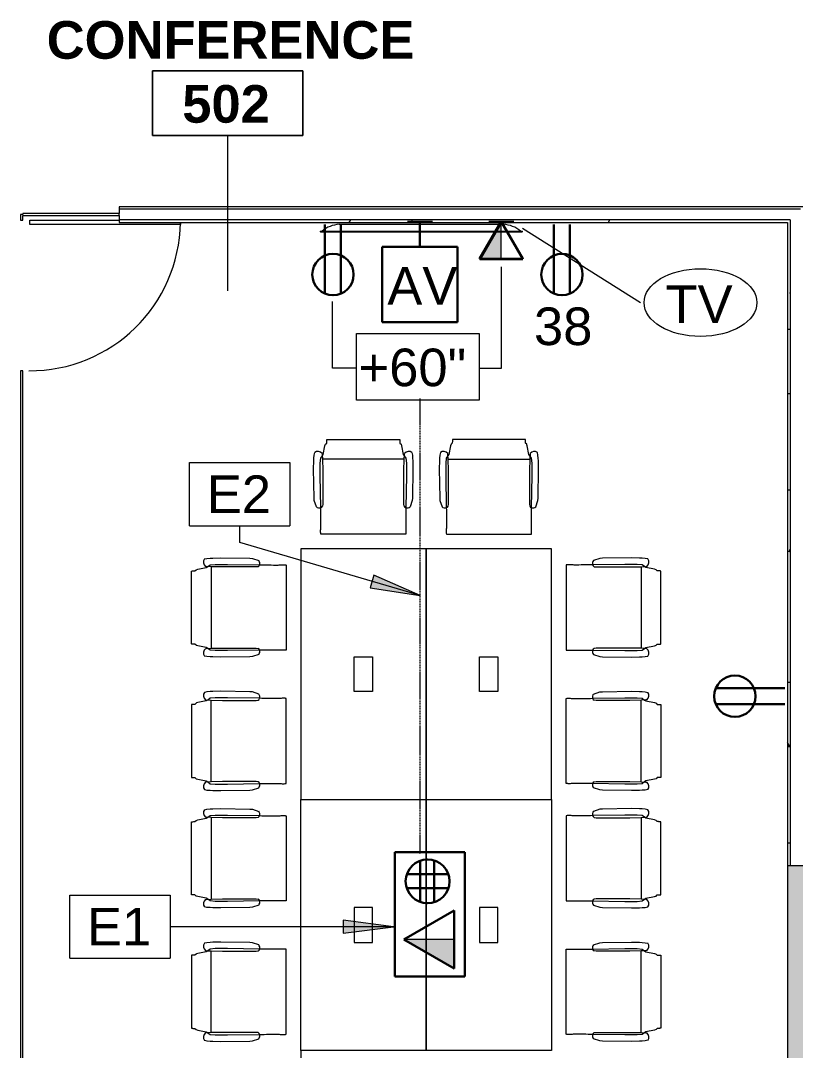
# Model space of a CAD drawing. Header units: inches. Extents: x 0 to 1865, y 0 to 1094.
# Drawn here: x 1452.5 to 1637.9, y 372.7 to 619.2 of the extents above; entities that cross this region are included whole.
import ezdxf

# ---------------------------------------------------------------- set-up
doc = ezdxf.new("R2010")
doc.units = ezdxf.units.IN
doc.header["$MEASUREMENT"] = 0
doc.linetypes.add('Dash 1_16_', pattern=[0.125, 0.0625, -0.0625])
for name, color, linetype, lineweight in [('A-ANNO-KEYN', 231, 'Continuous', 9), ('A-ANNO-NOTE', 131, 'Continuous', 9), ('A-AREA-IDEN', 2, 'Continuous', 9), ('A-DETL', 90, 'Continuous', 9), ('A-DOOR', 31, 'Continuous', 13), ('A-WALL', 113, 'Continuous', 13), ('A-WALL-PATT', 111, 'Continuous', 13), ('G-ANNO-TEXT', 231, 'Continuous', 9), ('I-FURN', 30, 'Continuous', 9), ('I-FURN-PNLS', 30, 'Continuous', 9), ('I-WALL', 2, 'Continuous', 13), ('Q-SPCQ', 91, 'Continuous', 9), ('Q-SPCQ-IDEN', 132, 'Continuous', 9)]:
    doc.layers.add(name, color=color, linetype=linetype, lineweight=lineweight)
doc.styles.add('Arial_1', font='arial.ttf', dxfattribs={"height": 9})
doc.styles.add('Swis721 Lt BT', font='swissl.ttf', dxfattribs={"height": 9})
doc.styles.add('Swis721 Lt BT_B', font='', dxfattribs={"height": 9})
doc.styles.get('Swis721 Lt BT_B').set_extended_font_data('Swis721 Lt BT', bold=True)
pattern_1 = [(0, (0, 0), (30.72, 7.68), [1.267, -21.773, 1.267, -21.773, -122.88]), (0, (0, 0), (30.72, 7.68), [-46.08, 1.267, -44.813, 1.267, -21.773, -53.76]), (0, (0, 0), (30.72, 7.68), [-115.2, 1.267, -14.093, 1.267, -37.133]), (120, (11.52, 3.84), (-22.011075, 22.7643), [1.267, -21.773, 1.267, -21.773, -122.88]), (120, (11.52, 3.84), (-22.011075, 22.7643), [-46.08, 1.267, -44.813, 1.267, -21.773, -53.76]), (120, (11.52, 3.84), (-22.011075, 22.7643), [-115.2, 1.267, -14.093, 1.267, -37.133]), (240, (15.36, 19.2), (-8.708925, -30.4443), [1.267, -21.773, 1.267, -21.773, -122.88]), (240, (15.36, 19.2), (-8.708925, -30.4443), [-46.08, 1.267, -44.813, 1.267, -21.773, -53.76]), (240, (15.36, 19.2), (-8.708925, -30.4443), [-115.2, 1.267, -14.093, 1.267, -37.133])]

# ---------------------------------------------------------------- blocks, each defined once
blk = doc.blocks.new('F - CONF TABLE _6 RECTANGULAR-16 CHAIRS_ - F - CONF TABLE _6 RECTANGULAR-16 CHAIRS_-7020477-Level 05 POWER _ SIGNAL')
at = {"layer": 'I-FURN'}
for p, q in [((-85.14, 54.68), (-85.54, 52.61)), ((-84.99, 55.06), (-85.14, 54.68)), ((-84.74, 55.32), (-84.99, 55.06)), ((-67.25, 56.16), (-84.68, 56.16)), ((-66.94, 55.06), (-67.2, 55.32)), ((-66.87, 54.92), (-66.94, 55.06)), ((-66.79, 54.68), (-66.87, 54.92)), ((-66.39, 52.61), (-66.79, 54.68)), ((-53.61, 52.61), (-53.21, 54.68)), ((-53.21, 54.68), (-53.13, 54.92)), ((-53.13, 54.92), (-53.06, 55.06)), ((-53.06, 55.06), (-52.8, 55.32)), ((-52.75, 56.16), (-35.32, 56.16)), ((-35.26, 55.32), (-35.01, 55.06)), ((-35.01, 55.06), (-34.86, 54.68)), ((-34.86, 54.68), (-34.46, 52.61)), ((-25.14, 54.68), (-25.54, 52.61)), ((-24.99, 55.06), (-25.14, 54.68)), ((-24.74, 55.32), (-24.99, 55.06)), ((-7.25, 56.16), (-24.68, 56.16)), ((-6.94, 55.06), (-7.2, 55.32)), ((-6.87, 54.92), (-6.94, 55.06)), ((-6.79, 54.68), (-6.87, 54.92)), ((-6.39, 52.61), (-6.79, 54.68)), ((6.39, 52.61), (6.79, 54.68)), ((6.79, 54.68), (6.87, 54.92)), ((6.87, 54.92), (6.94, 55.06)), ((6.94, 55.06), (7.2, 55.32)), ((7.25, 56.16), (24.68, 56.16)), ((24.74, 55.32), (24.99, 55.06)), ((24.99, 55.06), (25.14, 54.68)), ((25.14, 54.68), (25.54, 52.61)), ((-87.7, 52.45), (-87.77, 51.68)), ((-87.59, 53.06), (-87.7, 52.45)), ((-85.77, 52.28), (-86.18, 51.68)), ((-85.79, 52.61), (-85.81, 52.84)), ((-85.73, 51.45), (-85.79, 52.61)), ((-85.54, 52.61), (-85.77, 52.28)), ((-66.16, 52.28), (-66.39, 52.61)), ((-66.14, 52.61), (-66.21, 51.45)), ((-65.76, 51.68), (-66.16, 52.28)), ((-66.12, 52.84), (-66.14, 52.61)), ((-64.23, 52.45), (-64.34, 53.06)), ((-64.16, 51.68), (-64.23, 52.45)), ((-55.84, 51.68), (-55.77, 52.45)), ((-55.77, 52.45), (-55.66, 53.06)), ((-54.24, 51.68), (-53.84, 52.28)), ((-53.88, 52.84), (-53.86, 52.61)), ((-53.86, 52.61), (-53.79, 51.45)), ((-53.84, 52.28), (-53.61, 52.61)), ((-34.46, 52.61), (-34.23, 52.28)), ((-34.27, 51.45), (-34.21, 52.61)), ((-34.23, 52.28), (-33.82, 51.68)), ((-34.21, 52.61), (-34.19, 52.84)), ((-32.41, 53.06), (-32.3, 52.45)), ((-32.3, 52.45), (-32.23, 51.68)), ((-27.7, 52.45), (-27.77, 51.68)), ((-27.59, 53.06), (-27.7, 52.45)), ((-25.77, 52.28), (-26.18, 51.68)), ((-25.79, 52.61), (-25.81, 52.84)), ((-25.73, 51.45), (-25.79, 52.61)), ((-25.54, 52.61), (-25.77, 52.28)), ((-6.16, 52.28), (-6.39, 52.61)), ((-6.14, 52.61), (-6.21, 51.45)), ((-5.76, 51.68), (-6.16, 52.28)), ((-6.12, 52.84), (-6.14, 52.61)), ((-4.23, 52.45), (-4.34, 53.06)), ((-4.16, 51.68), (-4.23, 52.45)), ((4.16, 51.68), (4.23, 52.45)), ((4.23, 52.45), (4.34, 53.06)), ((5.76, 51.68), (6.16, 52.28)), ((6.12, 52.84), (6.14, 52.61)), ((6.14, 52.61), (6.21, 51.45)), ((6.16, 52.28), (6.39, 52.61)), ((25.54, 52.61), (25.77, 52.28)), ((25.73, 51.45), (25.79, 52.61)), ((25.77, 52.28), (26.18, 51.68)), ((25.79, 52.61), (25.81, 52.84)), ((27.59, 53.06), (27.7, 52.45)), ((27.7, 52.45), (27.77, 51.68)), ((-87.8, 51.03), (-87.85, 49.17)), ((-87.77, 51.68), (-87.8, 51.03)), ((-86.18, 51.68), (-86.28, 50.52)), ((-86.28, 50.52), (-86.28, 47.52)), ((-85.68, 48.77), (-85.73, 51.45)), ((-85.73, 51.45), (-66.21, 51.45)), ((-66.21, 51.45), (-66.25, 48.77)), ((-65.65, 50.52), (-65.76, 51.68)), ((-65.65, 47.52), (-65.65, 50.52)), ((-64.13, 51.03), (-64.16, 51.68)), ((-64.08, 49.17), (-64.13, 51.03)), ((-55.92, 49.17), (-55.87, 51.03)), ((-55.87, 51.03), (-55.84, 51.68)), ((-54.35, 50.52), (-54.24, 51.68)), ((-54.35, 47.52), (-54.35, 50.52)), ((-53.79, 51.45), (-53.75, 48.77)), ((-34.27, 51.45), (-53.79, 51.45)), ((-34.32, 48.77), (-34.27, 51.45)), ((-33.82, 51.68), (-33.72, 50.52)), ((-33.72, 50.52), (-33.72, 47.52)), ((-32.23, 51.68), (-32.2, 51.03)), ((-32.2, 51.03), (-32.15, 49.17)), ((-27.8, 51.03), (-27.85, 49.17)), ((-27.77, 51.68), (-27.8, 51.03)), ((-26.18, 51.68), (-26.28, 50.52)), ((-26.28, 50.52), (-26.28, 47.52)), ((-25.68, 48.77), (-25.73, 51.45)), ((-25.73, 51.45), (-6.21, 51.45)), ((-6.21, 51.45), (-6.25, 48.77)), ((-5.65, 50.52), (-5.76, 51.68)), ((-5.65, 47.52), (-5.65, 50.52)), ((-4.13, 51.03), (-4.16, 51.68)), ((-4.08, 49.17), (-4.13, 51.03)), ((4.08, 49.17), (4.13, 51.03)), ((4.13, 51.03), (4.16, 51.68)), ((5.65, 50.52), (5.76, 51.68)), ((5.65, 47.52), (5.65, 50.52)), ((6.21, 51.45), (6.25, 48.77)), ((25.73, 51.45), (6.21, 51.45)), ((25.68, 48.77), (25.73, 51.45)), ((26.18, 51.68), (26.28, 50.52)), ((26.28, 50.52), (26.28, 47.52)), ((27.77, 51.68), (27.8, 51.03)), ((27.8, 51.03), (27.85, 49.17)), ((-87.85, 49.17), (-87.75, 42.17)), ((-86.28, 47.52), (-86.17, 39.85)), ((-85.68, 40.68), (-85.68, 48.77)), ((-66.25, 48.77), (-66.25, 40.68)), ((-65.76, 39.85), (-65.65, 47.52)), ((-64.18, 42.17), (-64.08, 49.17)), ((-55.82, 42.17), (-55.92, 49.17)), ((-54.24, 39.85), (-54.35, 47.52)), ((-53.75, 48.77), (-53.75, 40.68)), ((-34.32, 40.68), (-34.32, 48.77)), ((-33.72, 47.52), (-33.83, 39.85)), ((-32.15, 49.17), (-32.25, 42.17)), ((-27.85, 49.17), (-27.75, 42.17)), ((-26.28, 47.52), (-26.17, 39.85)), ((-25.68, 40.68), (-25.68, 48.77)), ((-6.25, 48.77), (-6.25, 40.68)), ((-5.76, 39.85), (-5.65, 47.52)), ((-4.18, 42.17), (-4.08, 49.17)), ((4.18, 42.17), (4.08, 49.17)), ((5.76, 39.85), (5.65, 47.52)), ((6.25, 48.77), (6.25, 40.68)), ((25.68, 40.68), (25.68, 48.77)), ((26.28, 47.52), (26.17, 39.85)), ((27.85, 49.17), (27.75, 42.17)), ((-87.75, 42.17), (-87.69, 41.58)), ((-64.24, 41.58), (-64.18, 42.17)), ((-55.76, 41.58), (-55.82, 42.17)), ((-32.25, 42.17), (-32.31, 41.58)), ((-27.75, 42.17), (-27.69, 41.58)), ((-4.24, 41.58), (-4.18, 42.17)), ((4.24, 41.58), (4.18, 42.17)), ((27.75, 42.17), (27.69, 41.58)), ((-87.69, 41.58), (-87.2, 40.08)), ((-85.74, 40.18), (-85.68, 40.68)), ((-66.25, 40.68), (-66.19, 40.18)), ((-64.73, 40.08), (-64.24, 41.58)), ((-55.27, 40.08), (-55.76, 41.58)), ((-53.75, 40.68), (-53.81, 40.18)), ((-34.26, 40.18), (-34.32, 40.68)), ((-32.31, 41.58), (-32.8, 40.08)), ((-27.69, 41.58), (-27.2, 40.08)), ((-25.74, 40.18), (-25.68, 40.68)), ((-6.25, 40.68), (-6.19, 40.18)), ((-4.73, 40.08), (-4.24, 41.58)), ((4.73, 40.08), (4.24, 41.58)), ((6.25, 40.68), (6.19, 40.18)), ((25.74, 40.18), (25.68, 40.68)), ((27.69, 41.58), (27.2, 40.08)), ((-86.14, 33.53), (-65.8, 33.53)), ((-33.86, 33.53), (-54.2, 33.53)), ((-26.14, 33.53), (-5.8, 33.53)), ((26.14, 33.53), (5.8, 33.53)), ((-112.45, 26.77), (-113.06, 26.66)), ((-112.84, 24.88), (-112.61, 24.86)), ((-112.61, 24.86), (-111.45, 24.79)), ((-112.28, 24.84), (-112.61, 24.61)), ((-111.68, 26.84), (-112.45, 26.77)), ((-111.68, 25.24), (-112.28, 24.84)), ((-111.03, 26.87), (-111.68, 26.84)), ((-110.52, 25.35), (-111.68, 25.24)), ((-111.45, 24.79), (-108.77, 24.75)), ((-111.45, 5.27), (-111.45, 24.79)), ((-109.17, 26.92), (-111.03, 26.87)), ((-107.52, 25.35), (-110.52, 25.35)), ((-102.17, 26.82), (-109.17, 26.92)), ((-108.77, 24.75), (-100.68, 24.75)), ((-99.85, 25.24), (-107.52, 25.35)), ((-101.58, 26.76), (-102.17, 26.82)), ((-100.08, 26.27), (-101.58, 26.76)), ((-100.68, 24.75), (-100.18, 24.81)), ((-93.53, 4.86), (-93.53, 25.2)), ((-116.16, 23.75), (-116.16, 6.32)), ((-115.06, 24.06), (-115.32, 23.8)), ((-114.92, 24.13), (-115.06, 24.06)), ((-114.68, 24.21), (-114.92, 24.13)), ((-112.61, 24.61), (-114.68, 24.21)), ((-115.32, 6.26), (-115.06, 6.01)), ((-115.06, 6.01), (-114.68, 5.86)), ((-114.68, 5.86), (-112.61, 5.46)), ((-112.61, 5.21), (-112.84, 5.19)), ((-112.61, 5.46), (-112.28, 5.23)), ((-111.45, 5.27), (-112.61, 5.21)), ((-112.28, 5.23), (-111.68, 4.82)), ((-108.77, 5.32), (-111.45, 5.27)), ((-100.68, 5.32), (-108.77, 5.32)), ((-100.18, 5.26), (-100.68, 5.32)), ((-113.06, 3.41), (-112.45, 3.3)), ((-112.45, 3.3), (-111.68, 3.23)), ((-111.68, 4.82), (-110.52, 4.72)), ((-111.68, 3.23), (-111.03, 3.2)), ((-111.03, 3.2), (-109.17, 3.15)), ((-110.52, 4.72), (-107.52, 4.72)), ((-109.17, 3.15), (-102.17, 3.25)), ((-107.52, 4.72), (-99.85, 4.83)), ((-102.17, 3.25), (-101.58, 3.31)), ((-101.58, 3.31), (-100.08, 3.8)), ((-113.06, -3.41), (-112.45, -3.3)), ((-112.45, -3.3), (-111.68, -3.23)), ((-112.28, -5.23), (-111.68, -4.82)), ((-111.68, -3.23), (-111.03, -3.2)), ((-111.68, -4.82), (-110.52, -4.72)), ((-111.03, -3.2), (-109.17, -3.15)), ((-110.52, -4.72), (-107.52, -4.72)), ((-109.17, -3.15), (-102.17, -3.25)), ((-107.52, -4.72), (-99.85, -4.83)), ((-102.17, -3.25), (-101.58, -3.31)), ((-101.58, -3.31), (-100.08, -3.8)), ((-93.53, -4.86), (-93.53, -25.2)), ((-116.16, -23.75), (-116.16, -6.32)), ((-115.32, -6.26), (-115.06, -6.01)), ((-115.06, -6.01), (-114.68, -5.86)), ((-114.68, -5.86), (-112.61, -5.46)), ((-112.61, -5.21), (-112.84, -5.19)), ((-111.45, -5.27), (-112.61, -5.21)), ((-112.61, -5.46), (-112.28, -5.23)), ((-108.77, -5.32), (-111.45, -5.27)), ((-111.45, -5.27), (-111.45, -24.79)), ((-100.68, -5.32), (-108.77, -5.32)), ((-100.18, -5.26), (-100.68, -5.32)), ((-115.06, -24.06), (-115.32, -23.8)), ((-114.92, -24.13), (-115.06, -24.06)), ((-114.68, -24.21), (-114.92, -24.13)), ((-112.61, -24.61), (-114.68, -24.21)), ((-112.28, -24.84), (-112.61, -24.61)), ((-112.45, -26.77), (-113.06, -26.66)), ((-112.84, -24.88), (-112.61, -24.86)), ((-112.61, -24.86), (-111.45, -24.79)), ((-111.68, -26.84), (-112.45, -26.77)), ((-111.68, -25.24), (-112.28, -24.84)), ((-110.52, -25.35), (-111.68, -25.24)), ((-111.03, -26.87), (-111.68, -26.84)), ((-111.45, -24.79), (-108.77, -24.75)), ((-109.17, -26.92), (-111.03, -26.87)), ((-107.52, -25.35), (-110.52, -25.35)), ((-102.17, -26.82), (-109.17, -26.92)), ((-108.77, -24.75), (-100.68, -24.75)), ((-99.85, -25.24), (-107.52, -25.35)), ((-101.58, -26.76), (-102.17, -26.82)), ((-100.08, -26.27), (-101.58, -26.76)), ((-100.68, -24.75), (-100.18, -24.81)), ((-86.14, -33.53), (-65.8, -33.53)), ((-33.86, -33.53), (-54.2, -33.53)), ((-26.14, -33.53), (-5.8, -33.53)), ((26.14, -33.53), (5.8, -33.53)), ((-87.75, -42.17), (-87.69, -41.58)), ((-87.69, -41.58), (-87.2, -40.08)), ((-86.28, -47.52), (-86.17, -39.85)), ((-85.74, -40.18), (-85.68, -40.68)), ((-85.68, -40.68), (-85.68, -48.77)), ((-66.25, -40.68), (-66.19, -40.18)), ((-66.25, -48.77), (-66.25, -40.68)), ((-65.76, -39.85), (-65.65, -47.52)), ((-64.73, -40.08), (-64.24, -41.58)), ((-64.24, -41.58), (-64.18, -42.17)), ((-55.76, -41.58), (-55.82, -42.17)), ((-55.27, -40.08), (-55.76, -41.58)), ((-54.24, -39.85), (-54.35, -47.52)), ((-53.75, -40.68), (-53.81, -40.18)), ((-53.75, -48.77), (-53.75, -40.68)), ((-34.26, -40.18), (-34.32, -40.68)), ((-34.32, -40.68), (-34.32, -48.77)), ((-33.72, -47.52), (-33.83, -39.85)), ((-32.31, -41.58), (-32.8, -40.08)), ((-32.25, -42.17), (-32.31, -41.58)), ((-27.75, -42.17), (-27.69, -41.58)), ((-27.69, -41.58), (-27.2, -40.08)), ((-26.28, -47.52), (-26.17, -39.85)), ((-25.74, -40.18), (-25.68, -40.68)), ((-25.68, -40.68), (-25.68, -48.77)), ((-6.25, -40.68), (-6.19, -40.18)), ((-6.25, -48.77), (-6.25, -40.68)), ((-5.76, -39.85), (-5.65, -47.52)), ((-4.73, -40.08), (-4.24, -41.58)), ((-4.24, -41.58), (-4.18, -42.17)), ((4.24, -41.58), (4.18, -42.17)), ((4.73, -40.08), (4.24, -41.58)), ((5.76, -39.85), (5.65, -47.52)), ((6.25, -40.68), (6.19, -40.18)), ((6.25, -48.77), (6.25, -40.68)), ((25.74, -40.18), (25.68, -40.68)), ((25.68, -40.68), (25.68, -48.77)), ((26.28, -47.52), (26.17, -39.85)), ((27.69, -41.58), (27.2, -40.08)), ((27.75, -42.17), (27.69, -41.58)), ((-87.85, -49.17), (-87.75, -42.17)), ((-64.18, -42.17), (-64.08, -49.17)), ((-55.82, -42.17), (-55.92, -49.17)), ((-32.15, -49.17), (-32.25, -42.17)), ((-27.85, -49.17), (-27.75, -42.17)), ((-4.18, -42.17), (-4.08, -49.17)), ((4.18, -42.17), (4.08, -49.17)), ((27.85, -49.17), (27.75, -42.17)), ((-87.8, -51.03), (-87.85, -49.17)), ((-86.28, -50.52), (-86.28, -47.52)), ((-85.68, -48.77), (-85.73, -51.45)), ((-66.21, -51.45), (-66.25, -48.77)), ((-65.65, -47.52), (-65.65, -50.52)), ((-64.08, -49.17), (-64.13, -51.03)), ((-55.92, -49.17), (-55.87, -51.03)), ((-54.35, -47.52), (-54.35, -50.52)), ((-53.79, -51.45), (-53.75, -48.77)), ((-34.32, -48.77), (-34.27, -51.45)), ((-33.72, -50.52), (-33.72, -47.52)), ((-32.2, -51.03), (-32.15, -49.17)), ((-27.8, -51.03), (-27.85, -49.17)), ((-26.28, -50.52), (-26.28, -47.52)), ((-25.68, -48.77), (-25.73, -51.45)), ((-6.21, -51.45), (-6.25, -48.77)), ((-5.65, -47.52), (-5.65, -50.52)), ((-4.08, -49.17), (-4.13, -51.03)), ((4.08, -49.17), (4.13, -51.03)), ((5.65, -47.52), (5.65, -50.52)), ((6.21, -51.45), (6.25, -48.77)), ((25.68, -48.77), (25.73, -51.45)), ((26.28, -50.52), (26.28, -47.52)), ((27.8, -51.03), (27.85, -49.17)), ((-87.77, -51.68), (-87.8, -51.03)), ((-87.7, -52.45), (-87.77, -51.68)), ((-86.18, -51.68), (-86.28, -50.52)), ((-85.77, -52.28), (-86.18, -51.68)), ((-85.73, -51.45), (-85.79, -52.61)), ((-85.73, -51.45), (-66.21, -51.45)), ((-66.14, -52.61), (-66.21, -51.45)), ((-65.76, -51.68), (-66.16, -52.28)), ((-65.65, -50.52), (-65.76, -51.68)), ((-64.16, -51.68), (-64.23, -52.45)), ((-64.13, -51.03), (-64.16, -51.68)), ((-55.87, -51.03), (-55.84, -51.68)), ((-55.84, -51.68), (-55.77, -52.45)), ((-54.35, -50.52), (-54.24, -51.68)), ((-54.24, -51.68), (-53.84, -52.28)), ((-53.86, -52.61), (-53.79, -51.45)), ((-34.27, -51.45), (-53.79, -51.45)), ((-34.27, -51.45), (-34.21, -52.61)), ((-34.23, -52.28), (-33.82, -51.68)), ((-33.82, -51.68), (-33.72, -50.52)), ((-32.3, -52.45), (-32.23, -51.68)), ((-32.23, -51.68), (-32.2, -51.03)), ((-27.77, -51.68), (-27.8, -51.03)), ((-27.7, -52.45), (-27.77, -51.68)), ((-26.18, -51.68), (-26.28, -50.52)), ((-25.77, -52.28), (-26.18, -51.68)), ((-25.73, -51.45), (-25.79, -52.61)), ((-25.73, -51.45), (-6.21, -51.45)), ((-6.14, -52.61), (-6.21, -51.45)), ((-5.76, -51.68), (-6.16, -52.28)), ((-5.65, -50.52), (-5.76, -51.68)), ((-4.16, -51.68), (-4.23, -52.45)), ((-4.13, -51.03), (-4.16, -51.68)), ((4.13, -51.03), (4.16, -51.68)), ((4.16, -51.68), (4.23, -52.45)), ((5.65, -50.52), (5.76, -51.68)), ((5.76, -51.68), (6.16, -52.28)), ((6.14, -52.61), (6.21, -51.45)), ((25.73, -51.45), (6.21, -51.45)), ((25.73, -51.45), (25.79, -52.61)), ((25.77, -52.28), (26.18, -51.68)), ((26.18, -51.68), (26.28, -50.52)), ((27.7, -52.45), (27.77, -51.68)), ((27.77, -51.68), (27.8, -51.03)), ((-87.59, -53.06), (-87.7, -52.45)), ((-85.79, -52.61), (-85.81, -52.84)), ((-85.54, -52.61), (-85.77, -52.28)), ((-85.14, -54.68), (-85.54, -52.61)), ((-66.39, -52.61), (-66.79, -54.68)), ((-66.16, -52.28), (-66.39, -52.61)), ((-66.12, -52.84), (-66.14, -52.61)), ((-64.23, -52.45), (-64.34, -53.06)), ((-55.77, -52.45), (-55.66, -53.06)), ((-53.88, -52.84), (-53.86, -52.61)), ((-53.84, -52.28), (-53.61, -52.61)), ((-53.61, -52.61), (-53.21, -54.68)), ((-34.86, -54.68), (-34.46, -52.61)), ((-34.46, -52.61), (-34.23, -52.28)), ((-34.21, -52.61), (-34.19, -52.84)), ((-32.41, -53.06), (-32.3, -52.45)), ((-27.59, -53.06), (-27.7, -52.45)), ((-25.79, -52.61), (-25.81, -52.84)), ((-25.54, -52.61), (-25.77, -52.28)), ((-25.14, -54.68), (-25.54, -52.61)), ((-6.39, -52.61), (-6.79, -54.68)), ((-6.16, -52.28), (-6.39, -52.61)), ((-6.12, -52.84), (-6.14, -52.61)), ((-4.23, -52.45), (-4.34, -53.06)), ((4.23, -52.45), (4.34, -53.06)), ((6.12, -52.84), (6.14, -52.61)), ((6.16, -52.28), (6.39, -52.61)), ((6.39, -52.61), (6.79, -54.68)), ((25.14, -54.68), (25.54, -52.61)), ((25.54, -52.61), (25.77, -52.28)), ((25.79, -52.61), (25.81, -52.84)), ((27.59, -53.06), (27.7, -52.45)), ((-84.99, -55.06), (-85.14, -54.68)), ((-84.74, -55.32), (-84.99, -55.06)), ((-67.25, -56.16), (-84.68, -56.16)), ((-66.94, -55.06), (-67.2, -55.32)), ((-66.87, -54.92), (-66.94, -55.06)), ((-66.79, -54.68), (-66.87, -54.92)), ((-53.21, -54.68), (-53.13, -54.92)), ((-53.13, -54.92), (-53.06, -55.06)), ((-53.06, -55.06), (-52.8, -55.32)), ((-52.75, -56.16), (-35.32, -56.16)), ((-35.26, -55.32), (-35.01, -55.06)), ((-35.01, -55.06), (-34.86, -54.68)), ((-24.99, -55.06), (-25.14, -54.68)), ((-24.74, -55.32), (-24.99, -55.06)), ((-7.25, -56.16), (-24.68, -56.16)), ((-6.94, -55.06), (-7.2, -55.32)), ((-6.87, -54.92), (-6.94, -55.06)), ((-6.79, -54.68), (-6.87, -54.92)), ((6.79, -54.68), (6.87, -54.92)), ((6.87, -54.92), (6.94, -55.06)), ((6.94, -55.06), (7.2, -55.32)), ((7.25, -56.16), (24.68, -56.16)), ((24.74, -55.32), (24.99, -55.06)), ((24.99, -55.06), (25.14, -54.68))]:
    blk.add_line(p, q, dxfattribs=at)
for centre, radius, start, end in [((-86.82, 51.99), 1.32, 40.065, 125.935), ((-65.11, 51.99), 1.32, 54.065, 139.935), ((-54.89, 51.99), 1.32, 40.065, 125.935), ((-33.18, 51.99), 1.32, 54.065, 139.935), ((-26.82, 51.99), 1.32, 40.065, 125.935), ((-5.11, 51.99), 1.32, 54.065, 139.935), ((5.11, 51.99), 1.32, 40.065, 125.935), ((26.82, 51.99), 1.32, 54.065, 139.935), ((-86.48, 40.93), 1.12, 229.743, 286.0891), ((-86.4, 40.6), 0.781, 286.8466, 327.6782), ((-65.53, 40.6), 0.781, 212.3218, 253.1534), ((-65.45, 40.93), 1.12, 253.9109, 310.257), ((-54.55, 40.93), 1.12, 229.743, 286.0891), ((-54.47, 40.6), 0.781, 286.8466, 327.6782), ((-33.6, 40.6), 0.781, 212.3218, 253.1534), ((-33.52, 40.93), 1.12, 253.9109, 310.257), ((-26.48, 40.93), 1.12, 229.743, 286.0891), ((-26.4, 40.6), 0.781, 286.8466, 327.6782), ((-5.53, 40.6), 0.781, 212.3218, 253.1534), ((-5.45, 40.93), 1.12, 253.9109, 310.257), ((5.45, 40.93), 1.12, 229.743, 286.0891), ((5.53, 40.6), 0.781, 286.8466, 327.6782), ((26.4, 40.6), 0.781, 212.3218, 253.1534), ((26.48, 40.93), 1.12, 253.9109, 310.257), ((-111.99, 25.89), 1.32, 144.065, 229.935), ((-100.6, 25.47), 0.781, 302.3218, 343.1534), ((-100.93, 25.55), 1.12, 343.9109, 40.257), ((-111.99, 4.18), 1.32, 130.065, 215.935), ((-100.6, 4.6), 0.781, 16.8466, 57.6782), ((-100.93, 4.52), 1.12, 319.743, 16.0891), ((-111.99, -4.18), 1.32, 144.065, 229.935), ((-100.6, -4.6), 0.781, 302.3218, 343.1534), ((-100.93, -4.52), 1.12, 343.9109, 40.257), ((-111.99, -25.89), 1.32, 130.065, 215.935), ((-100.6, -25.47), 0.781, 16.8466, 57.6782), ((-100.93, -25.55), 1.12, 319.743, 16.0891), ((-86.48, -40.93), 1.12, 73.9109, 130.257), ((-86.4, -40.6), 0.781, 32.3218, 73.1534), ((-65.53, -40.6), 0.781, 106.8466, 147.6782), ((-65.45, -40.93), 1.12, 49.743, 106.0891), ((-54.55, -40.93), 1.12, 73.9109, 130.257), ((-54.47, -40.6), 0.781, 32.3218, 73.1534), ((-33.6, -40.6), 0.781, 106.8466, 147.6782), ((-33.52, -40.93), 1.12, 49.743, 106.0891), ((-26.48, -40.93), 1.12, 73.9109, 130.257), ((-26.4, -40.6), 0.781, 32.3218, 73.1534), ((-5.53, -40.6), 0.781, 106.8466, 147.6782), ((-5.45, -40.93), 1.12, 49.743, 106.0891), ((5.45, -40.93), 1.12, 73.9109, 130.257), ((5.53, -40.6), 0.781, 32.3218, 73.1534), ((26.4, -40.6), 0.781, 106.8466, 147.6782), ((26.48, -40.93), 1.12, 49.743, 106.0891), ((-86.82, -51.99), 1.32, 234.065, 319.935), ((-65.11, -51.99), 1.32, 220.065, 305.935), ((-54.89, -51.99), 1.32, 234.065, 319.935), ((-33.18, -51.99), 1.32, 220.065, 305.935), ((-26.82, -51.99), 1.32, 234.065, 319.935), ((-5.11, -51.99), 1.32, 220.065, 305.935), ((5.11, -51.99), 1.32, 234.065, 319.935), ((26.82, -51.99), 1.32, 220.065, 305.935)]:
    blk.add_arc(centre, radius, start, end, dxfattribs=at)
for points, knots in [([(-84.68, 56.16), (-84.68, 56.16), (-84.69, 56.14), (-84.7, 56.09), (-84.71, 56.03), (-84.71, 55.94), (-84.72, 55.84), (-84.73, 55.69), (-84.73, 55.51), (-84.74, 55.37), (-84.74, 55.32)], [0, 0, 0, 0, 0.111111, 0.222222, 0.333333, 0.444444, 0.555556, 0.666667, 0.888889, 1, 1, 1, 1]), ([(-67.2, 55.32), (-67.2, 55.51), (-67.21, 55.78), (-67.22, 56), (-67.23, 56.09), (-67.24, 56.14), (-67.25, 56.16), (-67.25, 56.16)], [0, 0, 0, 0, 0.444444, 0.666667, 0.777778, 0.888889, 1, 1, 1, 1]), ([(-52.8, 55.32), (-52.8, 55.37), (-52.8, 55.51), (-52.8, 55.69), (-52.79, 55.84), (-52.78, 55.94), (-52.78, 56.03), (-52.77, 56.09), (-52.76, 56.14), (-52.75, 56.16), (-52.75, 56.16)], [-1, -1, -1, -1, -0.888889, -0.666667, -0.555556, -0.444444, -0.333333, -0.222222, -0.111111, 0, 0, 0, 0]), ([(-35.32, 56.16), (-35.32, 56.16), (-35.31, 56.14), (-35.3, 56.09), (-35.29, 56), (-35.27, 55.78), (-35.27, 55.51), (-35.26, 55.32)], [-1, -1, -1, -1, -0.888889, -0.777778, -0.666667, -0.444444, 0, 0, 0, 0]), ([(-24.68, 56.16), (-24.68, 56.16), (-24.69, 56.14), (-24.7, 56.09), (-24.71, 56.03), (-24.71, 55.94), (-24.72, 55.84), (-24.73, 55.69), (-24.73, 55.51), (-24.74, 55.37), (-24.74, 55.32)], [0, 0, 0, 0, 0.111111, 0.222222, 0.333333, 0.444444, 0.555556, 0.666667, 0.888889, 1, 1, 1, 1]), ([(-7.2, 55.32), (-7.2, 55.51), (-7.21, 55.78), (-7.22, 56), (-7.23, 56.09), (-7.24, 56.14), (-7.25, 56.16), (-7.25, 56.16)], [0, 0, 0, 0, 0.444444, 0.666667, 0.777778, 0.888889, 1, 1, 1, 1]), ([(7.2, 55.32), (7.2, 55.37), (7.2, 55.51), (7.2, 55.69), (7.21, 55.84), (7.22, 55.94), (7.22, 56.03), (7.23, 56.09), (7.24, 56.14), (7.25, 56.16), (7.25, 56.16)], [-1, -1, -1, -1, -0.888889, -0.666667, -0.555556, -0.444444, -0.333333, -0.222222, -0.111111, 0, 0, 0, 0]), ([(24.68, 56.16), (24.68, 56.16), (24.69, 56.14), (24.7, 56.09), (24.71, 56), (24.73, 55.78), (24.73, 55.51), (24.74, 55.32)], [-1, -1, -1, -1, -0.888889, -0.777778, -0.666667, -0.444444, 0, 0, 0, 0]), ([(-86.18, 34.47), (-86.18, 34.39), (-86.18, 34.23), (-86.18, 33.9), (-86.16, 33.6), (-86.14, 33.53), (-86.14, 33.53)], [0, 0, 0, 0, 0.181818, 0.363636, 0.727273, 1, 1, 1, 1]), ([(-65.8, 33.53), (-65.79, 33.53), (-65.79, 33.53), (-65.78, 33.56), (-65.77, 33.62), (-65.77, 33.69), (-65.76, 33.77), (-65.75, 33.91), (-65.75, 34.14), (-65.75, 34.35), (-65.75, 34.47)], [0, 0, 0, 0, 0.090909, 0.181818, 0.272727, 0.363636, 0.454545, 0.545455, 0.727273, 1, 1, 1, 1]), ([(-54.2, 33.53), (-54.21, 33.53), (-54.23, 33.6), (-54.25, 33.9), (-54.25, 34.23), (-54.25, 34.39), (-54.25, 34.47)], [-1, -1, -1, -1, -0.727273, -0.363636, -0.181818, 0, 0, 0, 0]), ([(-33.82, 34.47), (-33.82, 34.35), (-33.82, 34.14), (-33.82, 33.91), (-33.83, 33.77), (-33.83, 33.69), (-33.84, 33.62), (-33.85, 33.56), (-33.86, 33.53), (-33.86, 33.53), (-33.86, 33.53)], [-1, -1, -1, -1, -0.727273, -0.545455, -0.454545, -0.363636, -0.272727, -0.181818, -0.090909, 0, 0, 0, 0]), ([(-26.18, 34.47), (-26.18, 34.39), (-26.18, 34.23), (-26.18, 33.9), (-26.16, 33.6), (-26.14, 33.53), (-26.14, 33.53)], [0, 0, 0, 0, 0.181818, 0.363636, 0.727273, 1, 1, 1, 1]), ([(-5.8, 33.53), (-5.79, 33.53), (-5.79, 33.53), (-5.78, 33.56), (-5.77, 33.62), (-5.77, 33.69), (-5.76, 33.77), (-5.75, 33.91), (-5.75, 34.14), (-5.75, 34.35), (-5.75, 34.47)], [0, 0, 0, 0, 0.090909, 0.181818, 0.272727, 0.363636, 0.454545, 0.545455, 0.727273, 1, 1, 1, 1]), ([(5.8, 33.53), (5.79, 33.53), (5.77, 33.6), (5.75, 33.9), (5.75, 34.23), (5.75, 34.39), (5.75, 34.47)], [-1, -1, -1, -1, -0.727273, -0.363636, -0.181818, 0, 0, 0, 0]), ([(26.18, 34.47), (26.18, 34.35), (26.18, 34.14), (26.18, 33.91), (26.17, 33.77), (26.17, 33.69), (26.16, 33.62), (26.15, 33.56), (26.14, 33.53), (26.14, 33.53), (26.14, 33.53)], [-1, -1, -1, -1, -0.727273, -0.545455, -0.454545, -0.363636, -0.272727, -0.181818, -0.090909, 0, 0, 0, 0]), ([(-93.53, 25.2), (-93.53, 25.21), (-93.53, 25.21), (-93.56, 25.22), (-93.62, 25.23), (-93.69, 25.23), (-93.77, 25.24), (-93.91, 25.25), (-94.14, 25.25), (-94.35, 25.25), (-94.47, 25.25)], [0, 0, 0, 0, 0.090909, 0.181818, 0.272727, 0.363636, 0.454545, 0.545455, 0.727273, 1, 1, 1, 1]), ([(-115.32, 23.8), (-115.51, 23.8), (-115.78, 23.79), (-116, 23.78), (-116.09, 23.77), (-116.14, 23.76), (-116.16, 23.75), (-116.16, 23.75)], [0, 0, 0, 0, 0.444444, 0.666667, 0.777778, 0.888889, 1, 1, 1, 1]), ([(-116.16, 6.32), (-116.16, 6.32), (-116.14, 6.31), (-116.09, 6.3), (-116.03, 6.29), (-115.94, 6.29), (-115.84, 6.28), (-115.69, 6.27), (-115.51, 6.27), (-115.37, 6.26), (-115.32, 6.26)], [0, 0, 0, 0, 0.111111, 0.222222, 0.333333, 0.444444, 0.555556, 0.666667, 0.888889, 1, 1, 1, 1]), ([(-94.47, 4.82), (-94.39, 4.82), (-94.23, 4.82), (-93.9, 4.82), (-93.6, 4.84), (-93.53, 4.86), (-93.53, 4.86)], [0, 0, 0, 0, 0.181818, 0.363636, 0.727273, 1, 1, 1, 1]), ([(-94.47, -4.82), (-94.35, -4.82), (-94.14, -4.82), (-93.91, -4.82), (-93.77, -4.83), (-93.69, -4.83), (-93.62, -4.84), (-93.56, -4.85), (-93.53, -4.86), (-93.53, -4.86), (-93.53, -4.86)], [-1, -1, -1, -1, -0.727273, -0.545455, -0.454545, -0.363636, -0.272727, -0.181818, -0.090909, 0, 0, 0, 0]), ([(-116.16, -6.32), (-116.16, -6.32), (-116.14, -6.31), (-116.09, -6.3), (-116, -6.29), (-115.78, -6.27), (-115.51, -6.27), (-115.32, -6.26)], [-1, -1, -1, -1, -0.888889, -0.777778, -0.666667, -0.444444, 0, 0, 0, 0]), ([(-115.32, -23.8), (-115.37, -23.8), (-115.51, -23.8), (-115.69, -23.8), (-115.84, -23.79), (-115.94, -23.78), (-116.03, -23.78), (-116.09, -23.77), (-116.14, -23.76), (-116.16, -23.75), (-116.16, -23.75)], [-1, -1, -1, -1, -0.888889, -0.666667, -0.555556, -0.444444, -0.333333, -0.222222, -0.111111, 0, 0, 0, 0]), ([(-93.53, -25.2), (-93.53, -25.21), (-93.6, -25.23), (-93.9, -25.25), (-94.23, -25.25), (-94.39, -25.25), (-94.47, -25.25)], [-1, -1, -1, -1, -0.727273, -0.363636, -0.181818, 0, 0, 0, 0]), ([(-86.18, -34.47), (-86.18, -34.35), (-86.18, -34.14), (-86.18, -33.91), (-86.17, -33.77), (-86.17, -33.69), (-86.16, -33.62), (-86.15, -33.56), (-86.14, -33.53), (-86.14, -33.53), (-86.14, -33.53)], [-1, -1, -1, -1, -0.727273, -0.545455, -0.454545, -0.363636, -0.272727, -0.181818, -0.090909, 0, 0, 0, 0]), ([(-65.8, -33.53), (-65.79, -33.53), (-65.77, -33.6), (-65.75, -33.9), (-65.75, -34.23), (-65.75, -34.39), (-65.75, -34.47)], [-1, -1, -1, -1, -0.727273, -0.363636, -0.181818, 0, 0, 0, 0]), ([(-54.2, -33.53), (-54.21, -33.53), (-54.21, -33.53), (-54.22, -33.56), (-54.23, -33.62), (-54.23, -33.69), (-54.24, -33.77), (-54.25, -33.91), (-54.25, -34.14), (-54.25, -34.35), (-54.25, -34.47)], [0, 0, 0, 0, 0.090909, 0.181818, 0.272727, 0.363636, 0.454545, 0.545455, 0.727273, 1, 1, 1, 1]), ([(-33.82, -34.47), (-33.82, -34.39), (-33.82, -34.23), (-33.82, -33.9), (-33.84, -33.6), (-33.86, -33.53), (-33.86, -33.53)], [0, 0, 0, 0, 0.181818, 0.363636, 0.727273, 1, 1, 1, 1]), ([(-26.18, -34.47), (-26.18, -34.35), (-26.18, -34.14), (-26.18, -33.91), (-26.17, -33.77), (-26.17, -33.69), (-26.16, -33.62), (-26.15, -33.56), (-26.14, -33.53), (-26.14, -33.53), (-26.14, -33.53)], [-1, -1, -1, -1, -0.727273, -0.545455, -0.454545, -0.363636, -0.272727, -0.181818, -0.090909, 0, 0, 0, 0]), ([(-5.8, -33.53), (-5.79, -33.53), (-5.77, -33.6), (-5.75, -33.9), (-5.75, -34.23), (-5.75, -34.39), (-5.75, -34.47)], [-1, -1, -1, -1, -0.727273, -0.363636, -0.181818, 0, 0, 0, 0]), ([(5.8, -33.53), (5.79, -33.53), (5.79, -33.53), (5.78, -33.56), (5.77, -33.62), (5.77, -33.69), (5.76, -33.77), (5.75, -33.91), (5.75, -34.14), (5.75, -34.35), (5.75, -34.47)], [0, 0, 0, 0, 0.090909, 0.181818, 0.272727, 0.363636, 0.454545, 0.545455, 0.727273, 1, 1, 1, 1]), ([(26.18, -34.47), (26.18, -34.39), (26.18, -34.23), (26.18, -33.9), (26.16, -33.6), (26.14, -33.53), (26.14, -33.53)], [0, 0, 0, 0, 0.181818, 0.363636, 0.727273, 1, 1, 1, 1]), ([(-84.68, -56.16), (-84.68, -56.16), (-84.69, -56.14), (-84.7, -56.09), (-84.71, -56), (-84.73, -55.78), (-84.73, -55.51), (-84.74, -55.32)], [-1, -1, -1, -1, -0.888889, -0.777778, -0.666667, -0.444444, 0, 0, 0, 0]), ([(-67.2, -55.32), (-67.2, -55.37), (-67.2, -55.51), (-67.2, -55.69), (-67.21, -55.84), (-67.22, -55.94), (-67.22, -56.03), (-67.23, -56.09), (-67.24, -56.14), (-67.25, -56.16), (-67.25, -56.16)], [-1, -1, -1, -1, -0.888889, -0.666667, -0.555556, -0.444444, -0.333333, -0.222222, -0.111111, 0, 0, 0, 0]), ([(-52.8, -55.32), (-52.8, -55.51), (-52.79, -55.78), (-52.78, -56), (-52.77, -56.09), (-52.76, -56.14), (-52.75, -56.16), (-52.75, -56.16)], [0, 0, 0, 0, 0.444444, 0.666667, 0.777778, 0.888889, 1, 1, 1, 1]), ([(-35.32, -56.16), (-35.32, -56.16), (-35.31, -56.14), (-35.3, -56.09), (-35.29, -56.03), (-35.29, -55.94), (-35.28, -55.84), (-35.27, -55.69), (-35.27, -55.51), (-35.26, -55.37), (-35.26, -55.32)], [0, 0, 0, 0, 0.111111, 0.222222, 0.333333, 0.444444, 0.555556, 0.666667, 0.888889, 1, 1, 1, 1]), ([(-24.68, -56.16), (-24.68, -56.16), (-24.69, -56.14), (-24.7, -56.09), (-24.71, -56), (-24.73, -55.78), (-24.73, -55.51), (-24.74, -55.32)], [-1, -1, -1, -1, -0.888889, -0.777778, -0.666667, -0.444444, 0, 0, 0, 0]), ([(-7.2, -55.32), (-7.2, -55.37), (-7.2, -55.51), (-7.2, -55.69), (-7.21, -55.84), (-7.22, -55.94), (-7.22, -56.03), (-7.23, -56.09), (-7.24, -56.14), (-7.25, -56.16), (-7.25, -56.16)], [-1, -1, -1, -1, -0.888889, -0.666667, -0.555556, -0.444444, -0.333333, -0.222222, -0.111111, 0, 0, 0, 0]), ([(7.2, -55.32), (7.2, -55.51), (7.21, -55.78), (7.22, -56), (7.23, -56.09), (7.24, -56.14), (7.25, -56.16), (7.25, -56.16)], [0, 0, 0, 0, 0.444444, 0.666667, 0.777778, 0.888889, 1, 1, 1, 1]), ([(24.68, -56.16), (24.68, -56.16), (24.69, -56.14), (24.7, -56.09), (24.71, -56.03), (24.71, -55.94), (24.72, -55.84), (24.73, -55.69), (24.73, -55.51), (24.74, -55.37), (24.74, -55.32)], [0, 0, 0, 0, 0.111111, 0.222222, 0.333333, 0.444444, 0.555556, 0.666667, 0.888889, 1, 1, 1, 1])]:
    blk.add_open_spline(points, degree=3, knots=knots, dxfattribs=at)
for points in [[(-86.17, 39.85), (-86.16, 39.12), (-86.15, 37.66), (-86.14, 36.18), (-86.13, 35.44)], [(-65.8, 35.44), (-65.8, 36.18), (-65.79, 37.66), (-65.77, 39.12), (-65.76, 39.85)], [(-54.2, 35.44), (-54.2, 36.18), (-54.21, 37.66), (-54.23, 39.12), (-54.24, 39.85)], [(-33.83, 39.85), (-33.84, 39.12), (-33.85, 37.66), (-33.86, 36.18), (-33.87, 35.44)], [(-26.17, 39.85), (-26.16, 39.12), (-26.15, 37.66), (-26.14, 36.18), (-26.13, 35.44)], [(-5.8, 35.44), (-5.8, 36.18), (-5.79, 37.66), (-5.77, 39.12), (-5.76, 39.85)], [(5.8, 35.44), (5.8, 36.18), (5.79, 37.66), (5.77, 39.12), (5.76, 39.85)], [(26.17, 39.85), (26.16, 39.12), (26.15, 37.66), (26.14, 36.18), (26.13, 35.44)], [(-86.13, 35.44), (-86.14, 35.28), (-86.16, 34.96), (-86.17, 34.63), (-86.18, 34.47)], [(-65.75, 34.47), (-65.76, 34.63), (-65.77, 34.96), (-65.79, 35.28), (-65.8, 35.44)], [(-54.25, 34.47), (-54.24, 34.63), (-54.23, 34.96), (-54.21, 35.28), (-54.2, 35.44)], [(-33.87, 35.44), (-33.86, 35.28), (-33.84, 34.96), (-33.83, 34.63), (-33.82, 34.47)], [(-26.13, 35.44), (-26.14, 35.28), (-26.16, 34.96), (-26.17, 34.63), (-26.18, 34.47)], [(-5.75, 34.47), (-5.76, 34.63), (-5.77, 34.96), (-5.79, 35.28), (-5.8, 35.44)], [(5.75, 34.47), (5.76, 34.63), (5.77, 34.96), (5.79, 35.28), (5.8, 35.44)], [(26.13, 35.44), (26.14, 35.28), (26.16, 34.96), (26.17, 34.63), (26.18, 34.47)], [(-95.44, 25.2), (-96.18, 25.2), (-97.66, 25.21), (-99.12, 25.23), (-99.85, 25.24)], [(-94.47, 25.25), (-94.63, 25.24), (-94.96, 25.23), (-95.28, 25.21), (-95.44, 25.2)], [(-99.85, 4.83), (-99.12, 4.84), (-97.66, 4.85), (-96.18, 4.86), (-95.44, 4.87)], [(-95.44, 4.87), (-95.28, 4.86), (-94.96, 4.84), (-94.63, 4.83), (-94.47, 4.82)], [(-99.85, -4.83), (-99.12, -4.84), (-97.66, -4.85), (-96.18, -4.86), (-95.44, -4.87)], [(-95.44, -4.87), (-95.28, -4.86), (-94.96, -4.84), (-94.63, -4.83), (-94.47, -4.82)], [(-95.44, -25.2), (-96.18, -25.2), (-97.66, -25.21), (-99.12, -25.23), (-99.85, -25.24)], [(-94.47, -25.25), (-94.63, -25.24), (-94.96, -25.23), (-95.28, -25.21), (-95.44, -25.2)], [(-86.13, -35.44), (-86.14, -35.28), (-86.16, -34.96), (-86.17, -34.63), (-86.18, -34.47)], [(-65.75, -34.47), (-65.76, -34.63), (-65.77, -34.96), (-65.79, -35.28), (-65.8, -35.44)], [(-54.25, -34.47), (-54.24, -34.63), (-54.23, -34.96), (-54.21, -35.28), (-54.2, -35.44)], [(-33.87, -35.44), (-33.86, -35.28), (-33.84, -34.96), (-33.83, -34.63), (-33.82, -34.47)], [(-26.13, -35.44), (-26.14, -35.28), (-26.16, -34.96), (-26.17, -34.63), (-26.18, -34.47)], [(-5.75, -34.47), (-5.76, -34.63), (-5.77, -34.96), (-5.79, -35.28), (-5.8, -35.44)], [(5.75, -34.47), (5.76, -34.63), (5.77, -34.96), (5.79, -35.28), (5.8, -35.44)], [(26.13, -35.44), (26.14, -35.28), (26.16, -34.96), (26.17, -34.63), (26.18, -34.47)], [(-86.17, -39.85), (-86.16, -39.12), (-86.15, -37.66), (-86.14, -36.18), (-86.13, -35.44)], [(-65.8, -35.44), (-65.8, -36.18), (-65.79, -37.66), (-65.77, -39.12), (-65.76, -39.85)], [(-54.2, -35.44), (-54.2, -36.18), (-54.21, -37.66), (-54.23, -39.12), (-54.24, -39.85)], [(-33.83, -39.85), (-33.84, -39.12), (-33.85, -37.66), (-33.86, -36.18), (-33.87, -35.44)], [(-26.17, -39.85), (-26.16, -39.12), (-26.15, -37.66), (-26.14, -36.18), (-26.13, -35.44)], [(-5.8, -35.44), (-5.8, -36.18), (-5.79, -37.66), (-5.77, -39.12), (-5.76, -39.85)], [(5.8, -35.44), (5.8, -36.18), (5.79, -37.66), (5.77, -39.12), (5.76, -39.85)], [(26.17, -39.85), (26.16, -39.12), (26.15, -37.66), (26.14, -36.18), (26.13, -35.44)]]:
    blk.add_open_spline(points, degree=3, dxfattribs=at)
at = {"layer": 'I-FURN-PNLS'}
for p, q in [((-30, 30), (-90, 30)), ((-90, 30), (-90, 0)), ((-30, 0), (-30, 30)), ((-30, 30), (30, 30)), ((-30, 0), (-30, 30)), ((30, 30), (30, 0)), ((-64.16, 12.81), (-64.16, 17.19)), ((-64.16, 17.19), (-55.84, 17.19)), ((-55.84, 17.19), (-55.84, 12.81)), ((-4.16, 17.19), (-4.16, 12.81)), ((4.16, 17.19), (-4.16, 17.19)), ((4.16, 12.81), (4.16, 17.19)), ((-55.84, 12.81), (-64.16, 12.81)), ((-4.16, 12.81), (4.16, 12.81)), ((-30, 0), (-90, 0)), ((-90, 0), (-90, -30)), ((-90, 0), (-30, 0)), ((-30, -30), (-30, 0)), ((-30, 0), (30, 0)), ((30, 0), (-30, 0)), ((-30, -30), (-30, 0)), ((30, 0), (30, -30)), ((30, 0), (30, -30)), ((-64.16, -17.19), (-64.16, -12.81)), ((-64.16, -12.81), (-55.84, -12.81)), ((-55.84, -12.81), (-55.84, -17.19)), ((-4.16, -12.81), (-4.16, -17.19)), ((4.16, -12.81), (-4.16, -12.81)), ((4.16, -17.19), (4.16, -12.81)), ((-55.84, -17.19), (-64.16, -17.19)), ((-4.16, -17.19), (4.16, -17.19)), ((-90, -30), (-30, -30)), ((30, -30), (-30, -30)), ((30, -30), (90, -30))]:
    blk.add_line(p, q, dxfattribs=at)
blk = doc.blocks.new('A-Flat_Screen_TV - OLED 55BGP 55_-7364321-Level 05 POWER _ SIGNAL')
at = {"layer": 'Q-SPCQ'}
for p, q in [((-24.14, 0.06), (24.14, 0.06)), ((-24.14, 0.06), (-24.14, 0)), ((24.14, 0), (24.14, 0.06)), ((-24.2, 0), (24.2, 0)), ((-24.2, 0), (-24.2, -0.19)), ((24.2, -0.19), (-24.2, -0.19)), ((19.7, -1.81), (-19.7, -1.81)), ((24.2, -0.19), (24.2, 0))]:
    blk.add_line(p, q, dxfattribs=at)
for centre, start, end in [((-19.1, 5.58), 231.0344, 265.3628), ((19.1, 5.58), 274.6372, 308.9656)]:
    blk.add_arc(centre, 7.41, start, end, dxfattribs=at)
blk = doc.blocks.new('Door - Glass Single - Patch - Short Handle-V60-Level 05 POWER _ SIGNAL')
at = {"layer": 'A-DOOR', "lineweight": 20}
for p, q in [((17, -2), (18, -2)), ((17, -38), (17, -2)), ((18, -2), (18, -23.38)), ((17.5, -38), (17, -38))]:
    blk.add_line(p, q, dxfattribs=at)
at = {"layer": 'A-DOOR', "lineweight": 9}
blk.add_arc((18, -2), 36, 179.5, 269.2019, dxfattribs=at)
blk = doc.blocks.new('Room Tag - Room Name and Number-3379422-Level 05 POWER _ SIGNAL')
at = {"layer": 'A-AREA-IDEN'}
for p, q in [((-0.1881, -0.1636), (-0.1881, -0.0018)), ((-0.1881, -0.0018), (0.1869, -0.0018)), ((0.1869, -0.0018), (-0.1881, -0.0018)), ((-0.1881, -0.0018), (-0.1881, -0.1636)), ((0.1869, -0.0018), (0.1869, -0.1636)), ((0.1869, -0.1636), (0.1869, -0.0018)), ((0.1869, -0.1636), (-0.1881, -0.1636)), ((-0.1881, -0.1636), (0.1869, -0.1636))]:
    blk.add_line(p, q, dxfattribs=at)
blk = doc.blocks.new('Appliance_Specialty Equipment Tag - Standard-3515593-Level 05 POWER _ SIGNAL')
at = {"layer": 'Q-SPCQ-IDEN'}
blk.add_ellipse((-0.0499, 0.0037), major_axis=(-0.1406, 0), ratio=0.600473, dxfattribs=at)
blk = doc.blocks.new('Keynote Tag - Keynote Number - Boxed-135510-Level 05 POWER _ SIGNAL')
at = {"layer": 'A-ANNO-KEYN'}
for p, q in [((-0.125, -0.0792), (-0.125, 0.0781)), ((-0.125, 0.0781), (0.125, 0.0781)), ((0.125, 0.0781), (0.125, -0.0792)), ((-0.125, -0.0792), (0.125, -0.0792))]:
    blk.add_line(p, q, dxfattribs=at)

msp = doc.modelspace()

# ---------------------------------------------------------------- hatches: boundary and pattern name
at = {"layer": 'A-ANNO-KEYN'}
for points in [[(1548.15, 481.56), (1537.08, 486.46), (1536.19, 483.43)], [(1541.74, 402.35), (1529.74, 403.93), (1529.74, 400.77)]]:
    msp.add_hatch(color=256, dxfattribs=at).paths.add_polyline_path(points, flags=0)
at = {"layer": 'A-ANNO-NOTE'}
for points in [[(1567.52, 562.14), (1567.52, 571.07), (1562.37, 562.14)], [(1556.23, 392.38), (1556.23, 399.31), (1544.23, 399.31)]]:
    msp.add_hatch(color=256, dxfattribs=at).paths.add_polyline_path(points, flags=0)
at = {"layer": 'A-WALL-PATT', "lineweight": 9}
h = msp.add_hatch(dxfattribs=at)
h.set_pattern_fill('FP_1', color=256, style=0, pattern_type=2)
h.set_pattern_definition(pattern_1)
h.paths.add_polyline_path([(1630.58, 570.87), (1636.06, 570.87), (1636.06, 571.5), (1476.13, 571.5), (1476.13, 570.87), (1513.52, 570.87)], flags=0)
h = msp.add_hatch(dxfattribs=at)
h.set_pattern_fill('FP_1', color=256, style=0, pattern_type=2)
h.set_pattern_definition(pattern_1)
h.paths.add_polyline_path([(1636.69, 416.93), (1636.69, 571.5), (1636.06, 571.5), (1636.06, 416.93)], flags=0)
h = msp.add_hatch(color=7, dxfattribs=at)
h.paths.add_polyline_path([(1797, 411.93), (1797, 416.93), (1636.06, 416.93), (1636.06, 411.93), (1747.65, 411.93)], flags=0)
h.paths.add_polyline_path([(1701.74, 414.94), (1700.28, 415.2), (1698.91, 415.75), (1697.68, 416.56), (1697.24, 416.56), (1697.24, 416.75), (1697.3, 416.75), (1697.3, 416.81), (1745.57, 416.81), (1745.57, 416.75), (1745.64, 416.75), (1745.64, 416.56), (1745.2, 416.56), (1743.96, 415.75), (1742.45, 415.18), (1741.14, 414.94), (1718.38, 414.94)], flags=0)
msp.add_hatch(color=7, dxfattribs=at).paths.add_polyline_path([(1636.06, 27.5), (1641.06, 27.5), (1641.06, 411.93), (1636.06, 411.93), (1636.06, 156.06), (1640.06, 156.06), (1640.06, 30.06), (1636.06, 30.06)], flags=0)

# ---------------------------------------------------------------- linework, layer by layer
at = {"layer": 'A-ANNO-KEYN'}
for p, q in [((1504.96, 494.25), (1504.96, 498.27)), ((1548.15, 481.56), (1504.96, 494.25)), ((1537.08, 486.46), (1536.19, 483.43)), ((1548.15, 481.56), (1537.08, 486.46)), ((1536.19, 483.43), (1548.15, 481.56)), ((1541.74, 402.35), (1488.31, 402.35)), ((1541.74, 402.35), (1529.74, 403.93)), ((1529.74, 403.93), (1529.74, 400.77)), ((1529.74, 400.77), (1541.74, 402.35))]:
    msp.add_line(p, q, dxfattribs=at)
at = {"layer": 'A-ANNO-NOTE', "lineweight": 30}
for p, q in [((1525.34, 570.35), (1525.34, 553.82)), ((1529.17, 570.35), (1529.17, 553.82)), ((1529.17, 570.35), (1529.17, 553.82)), ((1545.06, 571), (1551.06, 571)), ((1548.06, 571), (1548.06, 565)), ((1567.52, 571.07), (1562.37, 562.14)), ((1567.56, 571), (1562.41, 562.07)), ((1564.56, 571), (1570.56, 571)), ((1567.52, 571.07), (1572.68, 562.14)), ((1567.56, 571), (1572.72, 562.07)), ((1580.15, 570.35), (1580.15, 553.82)), ((1583.99, 570.35), (1583.99, 553.82)), ((1583.99, 570.35), (1583.99, 553.82)), ((1557.06, 565), (1539.06, 565)), ((1539.06, 565), (1539.06, 547)), ((1557.06, 547), (1557.06, 565)), ((1572.68, 562.14), (1562.37, 562.14)), ((1572.72, 562.07), (1562.41, 562.07)), ((1539.06, 547), (1557.06, 547)), ((1635.41, 459.41), (1618.88, 459.41)), ((1635.41, 455.58), (1618.88, 455.58)), ((1635.41, 455.58), (1618.88, 455.58)), ((1542.03, 420.19), (1558.84, 420.19)), ((1542.03, 390.47), (1542.03, 420.19)), ((1558.84, 420.19), (1558.84, 390.47)), ((1548.13, 418.16), (1548.13, 408.27)), ((1551.5, 418.21), (1551.5, 408.21)), ((1544.92, 414.9), (1554.87, 414.9)), ((1544.92, 411.53), (1554.87, 411.53)), ((1544.23, 399.31), (1556.23, 406.23)), ((1556.23, 406.23), (1556.23, 392.38)), ((1556.23, 392.38), (1544.23, 399.31)), ((1558.84, 390.47), (1542.03, 390.47))]:
    msp.add_line(p, q, dxfattribs=at)
at = {"layer": 'A-ANNO-NOTE'}
for p, q in [((1567.52, 571.07), (1562.37, 562.14)), ((1567.52, 562.14), (1567.52, 571.07)), ((1562.37, 562.14), (1567.52, 562.14)), ((1556.23, 399.31), (1544.23, 399.31)), ((1544.23, 399.31), (1556.23, 392.38)), ((1556.23, 392.38), (1556.23, 399.31))]:
    msp.add_line(p, q, dxfattribs=at)
at = {"layer": 'A-ANNO-NOTE', "lineweight": 30}
for centre, radius in [((1527.26, 558.38), 4.95), ((1582.07, 558.38), 4.95), ((1623.45, 457.49), 4.95), ((1549.9, 413.21), 5.25)]:
    msp.add_circle(centre, radius, dxfattribs=at)
at = {"layer": 'A-AREA-IDEN'}
msp.add_line((1502.12, 554.47), (1502.12, 591.63), dxfattribs=at)
at = {"layer": 'A-DETL'}
for p, q in [((1567.61, 535.95), (1567.61, 560.2)), ((1527.11, 535.95), (1527.11, 551.95)), ((1532.86, 535.95), (1527.11, 535.95)), ((1562.36, 535.95), (1567.61, 535.95))]:
    msp.add_line(p, q, dxfattribs=at)
at = {"layer": 'A-DETL', "linetype": 'Dash 1_16_', "lineweight": 13}
msp.add_line((1548.06, 528.75), (1548.06, 419.75), dxfattribs=at)
at = {"layer": 'A-WALL'}
for p, q in [((1639.19, 574), (1476.13, 574)), ((1476.13, 572.5), (1476.13, 573)), ((1636.69, 571.5), (1476.13, 571.5)), ((1636.69, 571.5), (1636.69, 416.93))]:
    msp.add_line(p, q, dxfattribs=at)
at = {"layer": 'G-ANNO-TEXT', "color": 7, "flags": 128}
msp.add_lwpolyline([(1562.25, 528.31), (1532.92, 528.31), (1532.92, 544.29), (1562.25, 544.29)], close=True, dxfattribs=at)
at = {"layer": 'I-WALL'}
for p, q in [((1639.81, 574.62), (1476.13, 574.62)), ((1476.13, 574.62), (1476.13, 573)), ((1452.5, 572.75), (1452.5, 571.37)), ((1453, 572.75), (1452.5, 572.75)), ((1476.13, 573), (1453, 573)), ((1453, 573), (1453, 572.75)), ((1453, 571.37), (1453, 572.5)), ((1453, 572.5), (1476.13, 572.5)), ((1476.13, 572.5), (1476.13, 570.87)), ((1452.5, 571.37), (1453, 571.37)), ((1476.13, 570.87), (1636.06, 570.87)), ((1636.06, 570.87), (1636.06, 416.93)), ((1452.5, 535.37), (1452.5, 319.75)), ((1453, 535.37), (1452.5, 535.37)), ((1453, 319.75), (1453, 535.37))]:
    msp.add_line(p, q, dxfattribs=at)
at = {"layer": 'I-WALL', "color": 8, "lineweight": 20}
for p, q in [((1797, 416.93), (1636.06, 416.93)), ((1636.06, 416.93), (1636.06, 257.87))]:
    msp.add_line(p, q, dxfattribs=at)
at = {"layer": 'Q-SPCQ-IDEN'}
msp.add_line((1572.61, 569.49), (1600.9, 551.69), dxfattribs=at)

# ---------------------------------------------------------------- block references
at = {"layer": 'A-ANNO-KEYN', "xscale": 95.99999999999994, "yscale": 95.99999999999994, "zscale": 95.99999999999994}
for p in [(1504.96, 505.88), (1476.31, 402.41)]:
    msp.add_blockref('Keynote Tag - Keynote Number - Boxed-135510-Level 05 POWER _ SIGNAL', p, dxfattribs=at)
at = {"layer": 'A-AREA-IDEN', "xscale": 95.99999999999994, "yscale": 95.99999999999994, "zscale": 95.99999999999994}
msp.add_blockref('Room Tag - Room Name and Number-3379422-Level 05 POWER _ SIGNAL', (1502.11, 607.34), dxfattribs=at)
at = {"layer": 'A-DOOR', "rotation": 89.99999999999991}
msp.add_blockref('Door - Glass Single - Patch - Short Handle-V60-Level 05 POWER _ SIGNAL', (1452.75, 553.37), dxfattribs=at)
at = {"layer": 'I-FURN', "rotation": 269.9999999999996}
msp.add_blockref('F - CONF TABLE _6 RECTANGULAR-16 CHAIRS_ - F - CONF TABLE _6 RECTANGULAR-16 CHAIRS_-7020477-Level 05 POWER _ SIGNAL', (1549.56, 402.75), dxfattribs=at)
at = {"layer": 'Q-SPCQ', "rotation": 180}
msp.add_blockref('A-Flat_Screen_TV - OLED 55BGP 55_-7364321-Level 05 POWER _ SIGNAL', (1548.41, 568.61), dxfattribs=at)
at = {"layer": 'Q-SPCQ-IDEN', "xscale": 95.99999999999994, "yscale": 95.99999999999994, "zscale": 95.99999999999994}
msp.add_blockref('Appliance_Specialty Equipment Tag - Standard-3515593-Level 05 POWER _ SIGNAL', (1620.01, 551.33), dxfattribs=at)

# ---------------------------------------------------------------- texts
at = {"layer": 'A-ANNO-KEYN', "char_height": 9, "width": 18.786, "attachment_point": 1, "style": 'Arial_1'}
for s, insert in [('E2', (1497.06, 510.33)), ('E1', (1468.4, 406.86))]:
    msp.add_mtext(s, dxfattribs=dict(at, insert=insert))
at = {"layer": 'A-ANNO-NOTE', "char_height": 9, "attachment_point": 1, "style": 'Swis721 Lt BT'}
for s, insert, width in [('AV', (1540.27, 560.16), 18.18), ('38', (1575.37, 550.51), 16.362)]:
    msp.add_mtext(s, dxfattribs=dict(at, insert=insert, width=width))
at = {"layer": 'A-AREA-IDEN', "char_height": 9, "attachment_point": 1, "style": 'Swis721 Lt BT_B'}
for s, insert, width in [('CONFERENCE', (1458.75, 619.02), 104.838), ('502', (1491.19, 603.72), 25.452)]:
    msp.add_mtext(s, dxfattribs=dict(at, insert=insert, width=width))
at = {"layer": 'G-ANNO-TEXT', "color": 7, "insert": (1533.37, 540.67), "char_height": 9, "width": 33.33, "attachment_point": 1, "style": 'Swis721 Lt BT'}
msp.add_mtext('+60"', dxfattribs=at)
at = {"layer": 'Q-SPCQ-IDEN', "insert": (1606.85, 555.79), "char_height": 9, "width": 19.695, "attachment_point": 1, "style": 'Arial_1'}
msp.add_mtext('TV', dxfattribs=at)

doc.saveas('drawing.dxf')
